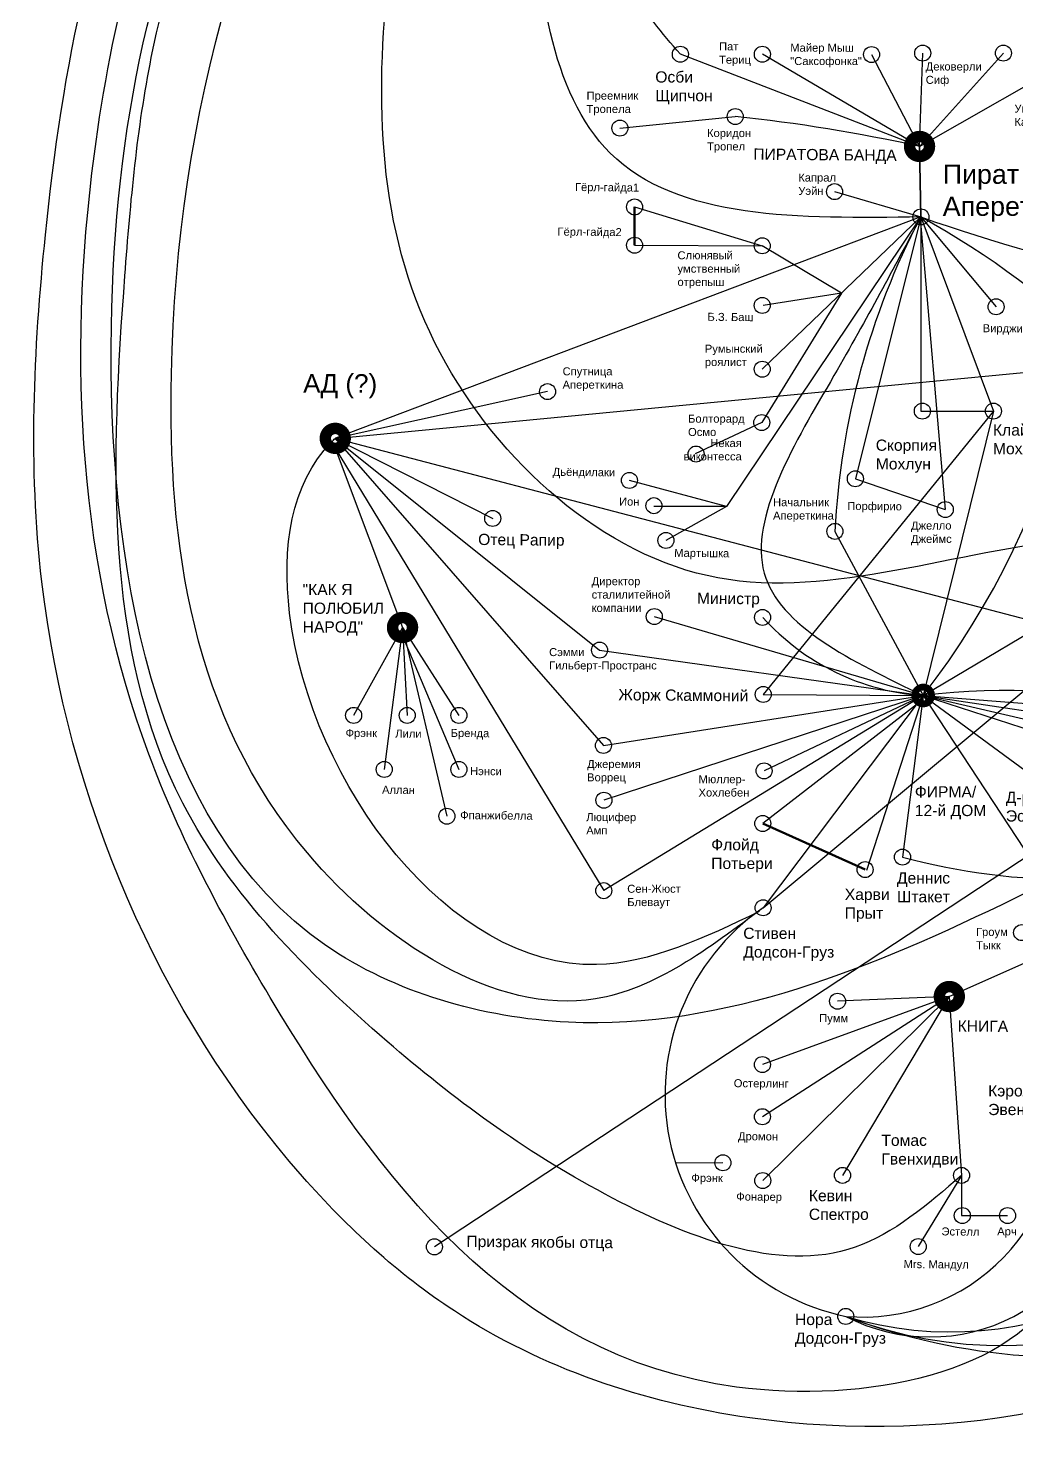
# Model space of a CAD drawing. Header units: millimetres. Extents: x 2104 to 2317, y 1556 to 1713.
# Drawn here: x 2104.1 to 2165.9, y 1563 to 1651.6 of the extents above; entities that cross this region are included whole.
import ezdxf

# ---------------------------------------------------------------- set-up
doc = ezdxf.new("R2010")
doc.units = ezdxf.units.MM
doc.header["$PDMODE"] = 33
doc.header["$PDSIZE"] = 1
doc.layers.get('0').update_dxf_attribs({"color": 254})
doc.styles.get("Standard").update_dxf_attribs({"font": 'arial.ttf'})

msp = doc.modelspace()

# ---------------------------------------------------------------- linework, layer by layer
for p, q in [((2150.024, 1596.695), (2225.948, 1659.937)), ((2156.795, 1649.997), (2159.794, 1644.253)), ((2141.075, 1645.402), (2148.28, 1646.122)), ((2141.991, 1640.473), (2149.97, 1638.047)), ((2159.881, 1639.85), (2147.732, 1621.762)), ((2159.877, 1639.843), (2155.784, 1623.498)), ((2159.827, 1639.781), (2161.403, 1621.575)), ((2141.991, 1638.082), (2149.97, 1638.047)), ((2154.925, 1635.096), (2149.97, 1638.047)), ((2154.925, 1635.096), (2149.937, 1627.008)), ((2154.925, 1635.096), (2150.033, 1634.322)), ((2164.411, 1627.724), (2160.022, 1609.956)), ((2149.937, 1627.008), (2145.779, 1625.047)), ((2147.732, 1621.762), (2141.669, 1623.395)), ((2147.732, 1621.762), (2143.198, 1621.762)), ((2147.732, 1621.762), (2143.951, 1619.643)), ((2127.498, 1614.205), (2124.443, 1608.716)), ((2127.498, 1614.205), (2126.354, 1605.338)), ((2127.498, 1614.205), (2127.787, 1608.716)), ((2127.498, 1614.205), (2131.02, 1608.716)), ((2127.498, 1614.205), (2130.266, 1602.417)), ((2143.225, 1614.886), (2160.022, 1609.956)), ((2127.53, 1613.585), (2131.02, 1605.338)), ((2139.805, 1612.792), (2139.805, 1612.792)), ((2139.805, 1612.792), (2160.022, 1609.956)), ((2160.022, 1609.956), (2156.472, 1599.022)), ((2160.022, 1609.43), (2160.022, 1609.956)), ((2160.022, 1609.956), (2169.943, 1594.837)), ((2160.022, 1609.956), (2200.012, 1600.663)), ((2160.022, 1609.956), (2189.299, 1607.659)), ((2160.022, 1609.956), (2200.157, 1603.898)), ((2162.416, 1579.983), (2159.712, 1575.533)), ((2162.416, 1579.983), (2162.416, 1577.471))]:
    msp.add_line(p, q)
at = {"color": 159, "true_color": 0x22346e}
for p, q in [((2154.486, 1641.43), (2159.88, 1639.851)), ((2159.881, 1639.85), (2164.411, 1627.724))]:
    msp.add_line(p, q, dxfattribs=at)
at = {"lineweight": 50}
for p, q in [((2141.991, 1640.473), (2141.991, 1638.082)), ((2149.999, 1601.962), (2156.397, 1599.08))]:
    msp.add_line(p, q, dxfattribs=at)
at = {"color": 2, "true_color": 0xf1eb1f}
for p, q in [((2159.88, 1639.851), (2123.317, 1626.033)), ((2123.295, 1626.02), (2216.667, 1634.977)), ((2136.554, 1628.938), (2123.295, 1626.02)), ((2123.295, 1626.02), (2139.805, 1612.792)), ((2123.295, 1626.02), (2140.047, 1606.835)), ((2223.285, 1599.821), (2123.295, 1626.02)), ((2123.295, 1626.02), (2133.128, 1621.02)), ((2123.295, 1625.399), (2140.066, 1597.766)), ((2123.295, 1625.399), (2127.498, 1614.205)), ((2184.343, 1611.643), (2129.487, 1575.518))]:
    msp.add_line(p, q, dxfattribs=at)
at = {"color": 242, "true_color": 0xcd2027}
for p, q in [((2159.88, 1639.851), (2159.883, 1627.724)), ((2159.881, 1639.85), (2164.573, 1634.24)), ((2164.411, 1627.724), (2150.031, 1610.026))]:
    msp.add_line(p, q, dxfattribs=at)
at = {"color": 30, "true_color": 0xf26722}
for p, q in [((2159.883, 1627.724), (2164.411, 1627.724)), ((2155.784, 1623.498), (2161.403, 1621.575)), ((2147.513, 1580.767), (2144.556, 1580.754)), ((2162.416, 1577.471), (2165.293, 1577.471))]:
    msp.add_line(p, q, dxfattribs=at)
for points in [[(2159.794, 1644.253), (2144.853, 1650.012)], [(2159.794, 1644.253), (2149.975, 1650.012)], [(2159.794, 1644.253), (2159.88, 1639.851), (2159.794, 1644.253), (2170.014, 1650.088)], [(2159.794, 1644.253), (2159.794, 1644.253), (2165.032, 1650.084)], [(2159.794, 1644.253), (2159.794, 1644.253), (2159.991, 1650.084)], [(2159.88, 1639.851), (2149.97, 1630.341)], [(2154.51, 1620.211), (2160.022, 1609.956)], [(2160.022, 1609.956), (2170.111, 1615.964)], [(2140.047, 1606.835), (2160.022, 1609.956)], [(2160.022, 1609.956), (2140.066, 1597.766)], [(2160.022, 1609.956), (2140.075, 1603.414)], [(2160.022, 1609.956), (2150.024, 1596.695)], [(2150.031, 1610.026), (2150.031, 1610.026), (2160.022, 1609.956)], [(2160.022, 1609.956), (2150.082, 1605.25)], [(2160.022, 1609.956), (2158.73, 1599.863)], [(2160.022, 1609.956), (2169.12, 1603.279)], [(2160.022, 1609.956), (2170.042, 1606.709)], [(2159.75, 1609.506), (2149.999, 1601.962)], [(2161.655, 1591.153), (2169.943, 1594.837)], [(2161.655, 1591.153), (2149.979, 1586.903)], [(2161.655, 1591.153), (2149.979, 1583.646)], [(2161.655, 1591.153), (2149.998, 1579.656)], [(2161.655, 1591.153), (2154.672, 1590.858)], [(2161.655, 1591.153), (2154.982, 1579.983)], [(2161.655, 1591.153), (2162.416, 1579.983)]]:
    msp.add_lwpolyline(points)
for points, const_width in [([(2159.173, 1644.253, 1), (2160.415, 1644.253, 1)], 0.715), ([(2159.496, 1609.956, 1), (2160.548, 1609.956, 1)], 0.425), ([(2161.033, 1591.153, 1), (2162.276, 1591.153, 1)], 0.715), ([(2161.033, 1591.153, 1), (2162.276, 1591.153, 1)], 0.715)]:
    msp.add_lwpolyline(points, format="xyb", close=True, dxfattribs=dict(const_width=const_width))
at = {"color": 2, "true_color": 0xf1eb1f, "const_width": 0.715}
for points in [[(2122.673, 1626.02, 1), (2123.916, 1626.02, 1)], [(2126.876, 1614.205, 1), (2128.119, 1614.205, 1)]]:
    msp.add_lwpolyline(points, format="xyb", close=True, dxfattribs=at)
for centre, radius, start, end in [((2119.515, 1641.352), 51.25, 322.22221, 9.8151), ((2137.529, 1543.508), 103.176, 77.53741, 84.01843), ((2161.029, 1624.734), 14.812, 221.94415, 266.10196), ((2165.157, 1569.001), 41.276, 15.38071, 97.14535), ((2169.453, 1640.019), 41.563, 255.04828, 285.60216)]:
    msp.add_arc(centre, radius, start, end)
at = {"color": 159, "true_color": 0x22346e}
msp.add_arc((2202.092, 1617.791), 47.644, 152.51264, 177.08861, dxfattribs=at)
at = {"color": 116, "true_color": 0x136734}
msp.add_arc((2133.694, 1592.542), 54.073, 30.32115, 61.03435, dxfattribs=at)
at = {"color": 242, "true_color": 0xcd2027}
for centre, radius, start, end in [((2197.703, 1747.36), 113.968, 250.61756, 279.57614), ((2156.236, 1583.41), 12.28, 265.08704, 6.72436), ((2161.718, 1592.74), 22.534, 253.14643, 339.07033), ((2164.952, 1596.532), 27.174, 248.93453, 334.16548), ((2169.358, 1609.057), 40.448, 249.48703, 313.86867), ((2160.441, 1581.272), 11.384, 242.50222, 352.45519)]:
    msp.add_arc(centre, radius, start, end, dxfattribs=at)
at = {"color": 30, "true_color": 0xf26722}
msp.add_arc((2158.046, 1585.035), 14.153, 124.52536, 258.33687, dxfattribs=at)
for points in [[(2239.095, 1589.602), (2240.61, 1584.3), (2254.144, 1583.46), (2272.216, 1580.016), (2284.405, 1582.368), (2300.572, 1605.102), (2306.255, 1620.391), (2309.916, 1627.195), (2316.966, 1634.151), (2308.332, 1640.485), (2303.411, 1651.858), (2299.366, 1658.632), (2301.225, 1669.011), (2288.323, 1687.474), (2251.075, 1702.073), (2225.575, 1705.016), (2202.769, 1703.923), (2178.742, 1701.569), (2164.856, 1698.878), (2149.363, 1693.865), (2149.355, 1693.863)], [(2194.591, 1580.051), (2185.749, 1572.716), (2149.183, 1564.836), (2130.734, 1571.511), (2121.257, 1579.903), (2104.966, 1617.067), (2105.191, 1638.731), (2112.757, 1668.73), (2125.327, 1684.719), (2143.22, 1692.759), (2149.363, 1693.865)], [(2168.517, 1584.753), (2168.528, 1573.26), (2148.36, 1566.762), (2119.231, 1591.094), (2111.643, 1606.299), (2108.25, 1643.802), (2128.82, 1685.543), (2149.363, 1693.865), (2149.395, 1693.871)], [(2162.416, 1579.983), (2155.768, 1575.489), (2140.153, 1578.809), (2126.53, 1588.354), (2113.772, 1603.23), (2110.155, 1636.178), (2111.804, 1649.816), (2121.237, 1673.193), (2131.398, 1685.036), (2149.363, 1693.865)], [(2177.838, 1603.415), (2165.763, 1597.29), (2137.857, 1589.548), (2122.713, 1594.34), (2109.311, 1633.037), (2117.096, 1666.923), (2136.835, 1688.99), (2149.363, 1693.865)], [(2150.024, 1596.695), (2139.548, 1591.005), (2121.555, 1600.119), (2113.056, 1630.05), (2126.371, 1675.35), (2137.998, 1688.215), (2149.363, 1693.865)], [(2180.372, 1619.84), (2168.895, 1619.651), (2146.521, 1617.444), (2129.522, 1631.995), (2126.657, 1655.162), (2142.128, 1688.914), (2148.431, 1693.231), (2149.363, 1693.865)], [(2159.88, 1639.851), (2140.472, 1643.842), (2136.038, 1660.691), (2138.255, 1671.872), (2149.363, 1693.865)], [(2144.853, 1650.012), (2141.853, 1654.158), (2140.975, 1663.877), (2142.481, 1673.409), (2149.363, 1693.865)], [(2216.779, 1634.933), (2204.742, 1637.566), (2189.709, 1648.85), (2188.622, 1657.463), (2174.822, 1665.278), (2166.858, 1666.722), (2158.672, 1675.218), (2149.371, 1693.866)], [(2159.88, 1639.851), (2154.448, 1629.949), (2150.093, 1617.6), (2160.022, 1609.956)]]:
    msp.add_spline(points, degree=3)
at = {"color": 2, "true_color": 0xf1eb1f}
msp.add_spline([(2149.786, 1596.458), (2139.614, 1593.148), (2120.445, 1615.106), (2123.057, 1625.782), (2123.295, 1626.02)], degree=3, dxfattribs=at)
for p in [(2144.853, 1650.012), (2149.975, 1650.012), (2156.795, 1649.997), (2159.991, 1650.084), (2165.032, 1650.084), (2148.28, 1646.122), (2141.075, 1645.402), (2154.486, 1641.43), (2141.991, 1640.473), (2159.88, 1639.851), (2141.991, 1638.082), (2149.97, 1638.047), (2149.97, 1634.322), (2164.577, 1634.238), (2149.97, 1630.341), (2136.554, 1628.938), (2149.937, 1627.008), (2159.971, 1627.724), (2164.411, 1627.724), (2145.833, 1625.041), (2155.784, 1623.498), (2141.669, 1623.395), (2143.198, 1621.815), (2133.128, 1621.02), (2161.403, 1621.575), (2154.51, 1620.211), (2143.951, 1619.643), (2143.225, 1614.886), (2149.985, 1614.834), (2139.805, 1612.792), (2150.031, 1610.026), (2124.443, 1608.716), (2127.787, 1608.716), (2131.02, 1608.716), (2140.047, 1606.835), (2126.354, 1605.338), (2131.02, 1605.338), (2150.082, 1605.25), (2140.075, 1603.414), (2130.266, 1602.417), (2149.999, 1601.962), (2158.73, 1599.863), (2156.397, 1599.08), (2140.066, 1597.766), (2150.024, 1596.695), (2166.174, 1595.143), (2154.672, 1590.858), (2161.626, 1591.153), (2149.979, 1586.903), (2149.979, 1583.646), (2147.513, 1580.767), (2149.998, 1579.656), (2154.982, 1579.983), (2162.416, 1579.983), (2162.467, 1577.471), (2165.293, 1577.471), (2129.487, 1575.518), (2159.712, 1575.533), (2155.185, 1571.174)]:
    msp.add_point(p)

# ---------------------------------------------------------------- texts
for s, height, p in [('ПИРАТОВА БАНДА', 0.7, (2149.405, 1643.428)), ('Гёрл-гайда1', 0.5, (2138.266, 1641.471)), ('Гёрл-гайда2', 0.5, (2137.176, 1638.687)), ('Б.З. Баш', 0.5, (2146.547, 1633.363)), ('Вирджиния', 0.5, (2163.738, 1632.651)), ('Дьёндилаки', 0.5, (2136.878, 1623.681)), ('Ион', 0.5, (2141.02, 1621.826)), ('Порфирио', 0.5, (2155.279, 1621.551)), ('Отец Рапир', 0.7, (2132.217, 1619.359)), ('Мартышка', 0.5, (2144.468, 1618.617)), ('Министр ', 0.7, (2145.889, 1615.687)), ('Жорж Скаммоний', 0.7, (2140.98, 1609.661)), ('Фрэнк ', 0.5, (2123.935, 1607.371)), (' Лили', 0.5, (2126.845, 1607.334)), ('Бренда ', 0.5, (2130.501, 1607.37)), ('Нэнси ', 0.5, (2131.713, 1604.988)), ('Аллан ', 0.5, (2126.213, 1603.82)), ('Фпанжибелла ', 0.5, (2131.094, 1602.235)), ('Пумм', 0.5, (2153.523, 1589.559)), ('КНИГА', 0.7, (2162.169, 1588.966)), ('Остерлинг', 0.5, (2148.187, 1585.491)), ('Дромон', 0.5, (2148.449, 1582.18)), ('Фрэнк', 0.5, (2145.537, 1579.578)), ('Фонарер', 0.5, (2148.341, 1578.412)), ('Призрак якобы отца', 0.7, (2131.485, 1575.512)), ('Эстелл', 0.5, (2161.162, 1576.232)), ('Арч', 0.5, (2164.645, 1576.24)), ('Mrs. Мандул', 0.5, (2158.796, 1574.194))]:
    msp.add_text(s, height=height, rotation=359.50664).set_placement(p)
at = {"attachment_point": 1}
for s, insert, char_height in [('Пат\\PТериц', (2147.268, 1650.755), 0.5), ('Майер Мыш\\P"Саксофонка"', (2151.718, 1650.672), 0.5), ('Осби\\PЩипчон', (2143.286, 1648.947), 0.7), ('Дековерли\\PСиф', (2160.181, 1649.498), 0.5), ('Преемник\\PТропела', (2138.993, 1647.678), 0.5), ('Коридон\\PТропел', (2146.519, 1645.34), 0.5), ('Капрал\\PУэйн', (2152.22, 1642.562), 0.5), ('Спутница\\PАпереткина', (2137.496, 1630.457), 0.5), ('Клайв\\PМохлун', (2164.38, 1626.894), 0.7), ('\\pxqr;Некая\\Pвиконтесса', (2145.053, 1625.976), 0.5), ('Скорпия\\PМохлун', (2157.059, 1625.944), 0.7), ('Начальник\\PАпереткина', (2150.642, 1622.282), 0.5), ('Джелло\\PДжеймс', (2159.258, 1620.824), 0.5), ('Директор\\Pсталилитейной\\Pкомпании', (2139.312, 1617.346), 0.5), ('Сэмми\\PГильберт-Пространс', (2136.653, 1612.918), 0.5), ('Мюллер-\\PХохлебен', (2145.988, 1604.978), 0.5), ('ФИРМА/\\P12-й ДОМ', (2159.5, 1604.29), 0.7), ('Д-р\\PЭспонтон', (2165.186, 1603.949), 0.7), ('Деннис\\PШтакет', (2158.382, 1598.908), 0.7), ('Сен-Жюст\\PБлеваут', (2141.533, 1598.135), 0.5), ('Харви\\PПрыт', (2155.122, 1597.884), 0.7), ('Гроум\\PТыкк', (2163.323, 1595.439), 0.5), ('Кэролл\\PЭвентир', (2164.081, 1585.613), 0.7), ('Томас\\PГвенхидви', (2157.409, 1582.525), 0.7), ('Кевин\\PСпектро', (2152.88, 1579.069), 0.7), ('Нора\\PДодсон-Груз', (2152.014, 1571.333), 0.7)]:
    msp.add_mtext(s, dxfattribs=dict(at, insert=insert, char_height=char_height))
for s, width, insert, char_height in [('Уилл\\PКамнетупп', 0.04883, (2165.72, 1646.873), 0.5), ('Пират\\PАпереткин', 0.44805, (2161.244, 1643.119), 1.2), ('Джеремия\\PВоррец', 0.05383, (2139.027, 1605.927), 0.5), ('Люцифер\\PАмп', 0.054, (2138.972, 1602.608), 0.5), ('Флойд\\PПотьери', 0.56458, (2146.781, 1600.987), 0.7), ('Стивен\\PДодсон-Груз', 0.0864, (2148.781, 1595.453), 0.7)]:
    msp.add_mtext_dynamic_manual_height_columns(s, width=width, gutter_width=5.825, heights=[0], dxfattribs=dict(at, insert=insert, char_height=char_height))
at = {"color": 30, "true_color": 0xf26722, "char_height": 0.5, "attachment_point": 1}
for s, insert in [('{\\C256;Слюнявый\\Pумственный\\Pотрепыш}', (2144.672, 1637.704)), ('{\\C256;Румынский\\Pроялист}', (2146.381, 1631.87))]:
    msp.add_mtext(s, dxfattribs=dict(at, insert=insert))
at = {"color": 2, "true_color": 0xf1eb1f, "attachment_point": 1}
for s, insert, char_height in [('АД (?)', (2121.287, 1630.03), 1.1651), ('"КАК Я\\PПОЛЮБИЛ\\PНАРОД"', (2121.253, 1616.926), 0.7)]:
    msp.add_mtext(s, dxfattribs=dict(at, insert=insert, char_height=char_height))
at = {"color": 30, "true_color": 0xf26722, "insert": (2145.334, 1627.501), "char_height": 0.5, "attachment_point": 1}
msp.add_mtext_dynamic_manual_height_columns('{\\C256;Болторард\\PОсмо}', width=0.07968, gutter_width=5.825, heights=[0], dxfattribs=at)

doc.saveas('drawing.dxf')
